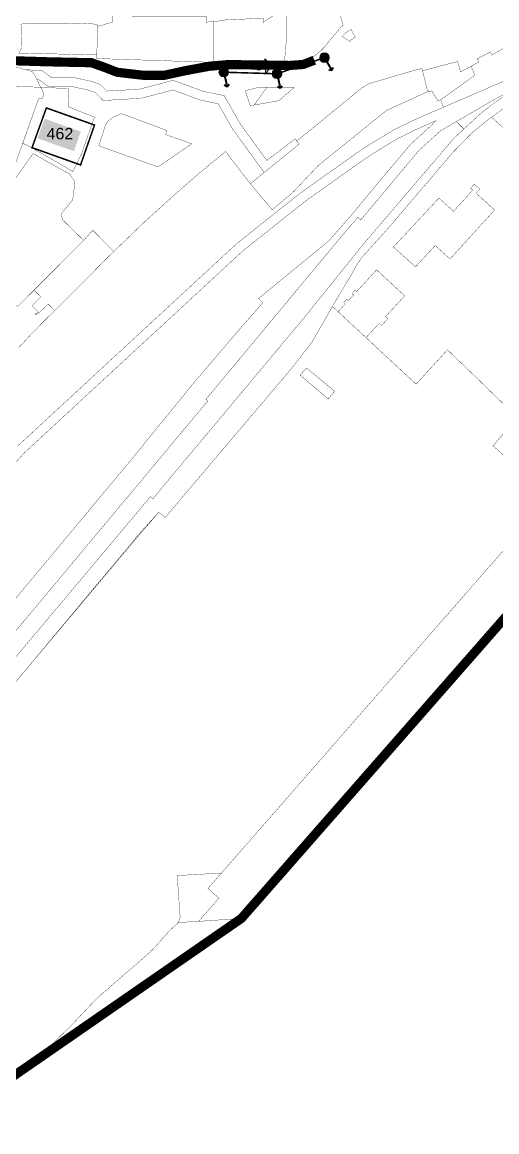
# Model space of a CAD drawing. Header units: millimetres. Extents: x 21689 to 31331, y 37531 to 43751.
# Drawn here: x 24607 to 24917, y 39211 to 39935 of the extents above; entities that cross this region are included whole.
import ezdxf

# ---------------------------------------------------------------- set-up
doc = ezdxf.new("R2010")
doc.units = ezdxf.units.MM
for name, pattern in [('DASHEDX2', [1.5, 1, -0.5]), ('g5_084', [0.4, 0.2, -0.2]), ('МЕЖА', [4, 1, -1, 1, -1])]:
    doc.linetypes.add(name, pattern=pattern)
for name, color, linetype, lineweight in [('0 . 11 - границы ДМ проект', 10, 'МЕЖА', 0), ('0.15 - Видовые раскрытия', 22, 'Continuous', 9), ('00 номер ОКН', 7, 'Continuous', 15), ('00 Разраб границы', 5, 'g5_084', 50), ('CONTUR', 150, 'Continuous', 9)]:
    doc.layers.add(name, color=color, linetype=linetype, lineweight=lineweight)
doc.layers.add('00 Дороги', color=252, linetype='Continuous', lineweight=9, transparency=0.2)
doc.layers.add('00 ОКН', color=1, linetype='Continuous', lineweight=9, transparency=0.4)
doc.styles.get("Standard").update_dxf_attribs({"font": 'arial.ttf'})
doc.linetypes.add('474_2', pattern='A,1,-0.5,[222,geobl2.shx,S=0.1,R=0,X=0,Y=0],-0.5,3', length=5)

# ---------------------------------------------------------------- blocks, each defined once
blk = doc.blocks.new('участки все')
at = {"layer": 'CONTUR', "const_width": 0.2}
for points in [[(2039.66, 2005.57), (2027.52, 2016.34), (2043.33, 2034.88)], [(2052.41, 2249.72), (2024.15, 2229.19), (2013.83, 2220.8), (2001.25, 2207.9), (1959.95, 2159.39), (1956.36, 2155.34), (1942.25, 2139.84), (1938.05, 2133.74), (1935.2, 2128.27), (1924.56, 2110.63), (1909.27, 2083.94), (1896.18, 2067.09), (1813.55, 1969.62), (1809.32, 1972.98), (1797.39, 1959.86), (1712.53, 1858.16)], [(1698.75, 1858.01), (1803.91, 1983.14), (1805.47, 1981.84), (1903.82, 2099.51), (1943.91, 2149.23), (2001.9, 2217.05), (2020.19, 2233.97), (2029.42, 2240.93), (2040.84, 2249.15)], [(2030.26, 2243.57), (1997.56, 2224.54), (1993.25, 2222.02), (1979.34, 2209.45), (1941.21, 2163.87), (1939.25, 2165.58), (1924.75, 2148.49), (1840.07, 2046.65), (1841.3, 2045.61), (1575.13, 1726.82)], [(1705.46, 1904.25), (1789.68, 2005.27), (1833.49, 2059.03), (1863.3, 2093.88), (1877.22, 2109.78), (1874.44, 2112.54), (1920.33, 2150.19), (1935.16, 2167.1), (1952.71, 2188.34), (1973.77, 2213.27), (1987.76, 2226.04), (1990.32, 2228.63), (1977.42, 2222.93), (1965.36, 2217.02), (1950.08, 2207.75), (1941.97, 2202.35), (1905.45, 2176.43), (1864.32, 2143.74), (1721.55, 2011.78), (1713.34, 2002.73)], [(1717.11, 2016.12), (1860.26, 2148.44), (1901.72, 2181.39), (1938.46, 2207.46), (1946.7, 2212.95), (1962.34, 2222.43), (1974.96, 2228.62), (1987.29, 2234.08), (1995.16, 2237.43), (2041.41, 2257.35)], [(2041.41, 2257.35), (1995.16, 2237.43), (1993.33, 2242.31), (2015.65, 2258.28), (2013.29, 2264.23), (2018.3, 2266.98), (2017.25, 2269.03), (2025.67, 2273.52), (2026.8, 2271.52), (2044.23, 2281.65)], [(2043.41, 2034.98), (1997.8, 2079.09), (1977.31, 2056.62), (1944.6, 2087), (1953.29, 2096.38), (1954.79, 2094.93), (1958.81, 2099.32), (1957.26, 2100.67), (1969.84, 2114.27), (1951.51, 2131.26), (1938.5, 2117.07), (1937.45, 2118.02), (1935.42, 2115.8), (1936.47, 2114.85), (1933.05, 2111.13), (1932.03, 2112.06), (1929.99, 2109.82), (1930.99, 2108.89), (1926.44, 2103.91), (1922.7, 2107.39), (1924.56, 2110.63), (1935.2, 2128.27), (1938.05, 2133.74), (1942.25, 2139.84), (1956.36, 2155.34), (1959.95, 2159.39), (2001.25, 2207.9), (2013.83, 2220.8), (2024.15, 2229.19), (2026.57, 2230.95), (2044.51, 2214.69)], [(1717.92, 2080.53), (1726.71, 2090), (1735.35, 2098.7), (1747.46, 2110.65), (1759.76, 2122.94), (1772.58, 2136), (1781.96, 2145.2), (1800.99, 2163.45), (1818.32, 2179.13), (1835.68, 2194.33), (1852.94, 2208.48), (1869.08, 2187.53), (1883.3, 2170.51), (1894.74, 2180.04), (1897.5, 2182.52), (1913.61, 2199.52), (1958.03, 2235.36), (1985.4, 2247.86), (1985.85, 2247.39), (1987.46, 2248.13), (1991.58, 2241.56), (1993.33, 2242.31), (1995.16, 2237.43), (1987.29, 2234.08), (1974.96, 2228.62), (1962.34, 2222.43), (1946.7, 2212.95), (1938.46, 2207.46), (1901.72, 2181.39), (1860.26, 2148.44), (1717.11, 2016.12)], [(1713.34, 2002.73), (1721.55, 2011.78), (1864.32, 2143.74), (1905.45, 2176.43), (1941.97, 2202.35), (1950.08, 2207.75), (1965.36, 2217.02), (1977.42, 2222.93), (1990.32, 2228.63), (1987.76, 2226.04), (1973.77, 2213.27), (1952.71, 2188.34), (1935.16, 2167.1), (1920.33, 2150.19), (1874.44, 2112.54), (1877.22, 2109.78), (1863.3, 2093.88), (1833.49, 2059.03), (1789.68, 2005.27), (1705.46, 1904.25)], [(2043.33, 2034.88), (2027.52, 2016.34), (2039.66, 2005.57)], [(2052.15, 1968.4), (1850.24, 1737.39), (1821.36, 1735.78), (1823.27, 1708.57), (1822.1, 1705.1), (1815.69, 1699.07), (1810.27, 1692.79), (1804.96, 1687.08), (1796.04, 1679.06), (1784, 1668.75), (1781, 1666.11), (1775.01, 1660.82), (1768.89, 1655.53), (1763.42, 1649.85), (1752.92, 1638.59), (1747.96, 1633.75), (1739.38, 1625.35), (1733.01, 1619.79), (1725.93, 1615.2), (1715.25, 1609.03)], [(1575.14, 1726.82), (1841.3, 2045.61), (1841.04, 2045.84), (1840.07, 2046.65), (1924.76, 2148.49), (1939.25, 2165.58), (1941.21, 2163.87), (1979.34, 2209.45), (1993.25, 2222.02), (2003.61, 2228.06), (2008.51, 2223.17), (2005.65, 2220.51), (2001.9, 2217.05), (1943.91, 2149.23), (1903.82, 2099.51), (1807.37, 1984.11), (1805.47, 1981.84), (1803.91, 1983.14), (1698.75, 1858.01)], [(1719.91, 1866.97), (1722.28, 1869.83), (1797.84, 1959.67), (1797.84, 1959.67), (1809.32, 1972.98), (1813.55, 1969.62), (1896.18, 2067.09), (1909.28, 2083.94), (1922.7, 2107.39), (1927.02, 2103.37), (1944.6, 2087), (1977.32, 2056.61), (1997.8, 2079.09), (2043.41, 2034.98)]]:
    blk.add_lwpolyline(points, dxfattribs=at)
for points in [[(1891.4, 2266.4), (1892.19, 2277.93), (1892.64, 2279.38), (1892.77, 2291.03), (1892.84, 2303.11), (1893.17, 2303.34), (1893.76, 2304.03), (1925.68, 2303.75), (1929.7, 2291.12), (1928.18, 2289.69), (1922.53, 2282.95), (1917.49, 2276.75), (1915.87, 2275.09), (1913.49, 2272.96), (1911.24, 2271.15), (1907.74, 2269.24), (1901.45, 2267.35), (1894.87, 2266.5), (1891.4, 2266.4)], [(1779.36, 2297.07), (1826.32, 2296.81), (1840.3, 2296.89), (1840.3, 2292.98), (1845.26, 2293.4), (1845.32, 2283.71), (1845.32, 2266.74), (1768.85, 2269.24), (1769.33, 2290.5), (1770.41, 2290.45), (1779.23, 2293.05), (1779.36, 2297.07)], [(1845.26, 2293.4), (1851.61, 2294.13), (1853.04, 2294.52), (1877.46, 2295.52), (1877.44, 2292.75), (1892.84, 2303.11), (1892.77, 2291.03), (1892.64, 2279.38), (1892.19, 2277.93), (1891.4, 2266.4), (1845.32, 2266.74), (1845.32, 2283.71), (1845.26, 2293.4)], [(1717.95, 2272.81), (1718.14, 2273.14), (1719.83, 2276.16), (1719.36, 2291.7), (1723.28, 2292.14), (1743.21, 2292.1), (1749.88, 2292.15), (1756.11, 2292.38), (1759.93, 2292.15), (1766.31, 2291.84), (1769.34, 2291.12), (1768.89, 2271.58), (1717.95, 2272.81)], [(1934.79, 2288.28), (1931.87, 2286.54), (1929.11, 2283.68), (1934.14, 2280.32), (1934.71, 2281.35), (1937.65, 2283.06), (1934.79, 2288.28)], [(2026.57, 2230.95), (2052.41, 2249.72), (2053.35, 2250.26), (2087.07, 2270.19), (2098.01, 2255.76), (2090.78, 2248.52), (2095.52, 2244.37), (2080.01, 2232.43), (2075.76, 2229.22), (2072.69, 2227.16), (2054.3, 2210.69), (2051.58, 2208.17), (2044.51, 2214.69), (2026.57, 2230.95)], [(1658.76, 2265.35), (1671.98, 2265.28), (1709.01, 2264.47), (1715.57, 2263.83), (1726.8, 2260.63), (1728.16, 2258.74), (1732.2, 2250.52), (1648.25, 2252.84), (1647.77, 2253.09), (1649.37, 2257.68), (1658.34, 2264.65), (1658.76, 2265.35)], [(1722.16, 2261.95), (1733.17, 2261.37), (1739.32, 2256.73), (1754.57, 2256.7), (1765.41, 2254.31), (1770.89, 2252.42), (1775.3, 2247.98), (1796.76, 2249.22), (1818.81, 2255), (1838.36, 2247.82), (1851.99, 2245.06), (1862.6, 2226.4), (1879.87, 2202.66), (1898.28, 2216.78), (1899.43, 2215.36), (1901, 2213.41), (1878.12, 2194.86), (1857.55, 2223.14), (1848.13, 2239.73), (1836.72, 2242.04), (1818.51, 2248.72), (1797.7, 2243.26), (1772.95, 2241.82), (1767.61, 2247.2), (1763.78, 2248.52), (1753.92, 2250.7), (1737.71, 2250.68), (1731.06, 2255.47), (1729.73, 2255.54), (1728.16, 2258.74), (1726.8, 2260.63), (1722.16, 2261.95)], [(1883.3, 2170.51), (1869.08, 2187.53), (1901, 2213.41), (1899.43, 2215.36), (1942, 2250.11), (1946.38, 2252.78), (1976.83, 2261.71), (1981.1, 2262.67), (1981.5, 2261.27), (1984.63, 2248.68), (1985.4, 2247.86), (1958.03, 2235.36), (1913.61, 2199.52), (1897.5, 2182.52), (1894.74, 2180.04), (1883.3, 2170.51)], [(1981.5, 2261.27), (1984.63, 2248.68), (1985.85, 2247.39), (1987.46, 2248.13), (1991.58, 2241.56), (1993.33, 2242.31), (2015.65, 2258.28), (2013.34, 2264.12), (2013.29, 2264.23), (2006.27, 2260.52), (2004.48, 2267.34), (1982.28, 2261.48), (1981.5, 2261.27)], [(1647.77, 2253.09), (1648.25, 2252.84), (1732.2, 2250.52), (1733.87, 2247.13), (1734.15, 2245.29), (1733.17, 2243.23), (1730.91, 2243.12), (1715.38, 2199.6), (1714.35, 2197.82), (1713.05, 2196.08), (1711.35, 2194.63), (1709.3, 2193.77), (1707.06, 2193.8), (1641.89, 2225.51), (1638.23, 2228.24), (1638.06, 2232.47), (1639.78, 2237.56), (1640.06, 2238.39), (1642.26, 2237.44), (1644.36, 2243.39), (1647.77, 2253.09)], [(1730.91, 2243.12), (1733.17, 2243.23), (1734.15, 2245.29), (1733.87, 2247.13), (1732.2, 2250.52), (1750.66, 2249.52), (1750.09, 2237.88), (1767.27, 2230.93), (1759.03, 2207.33), (1753.09, 2195.31), (1750.63, 2197.07), (1726.13, 2211.12), (1720.52, 2213.89), (1730.91, 2243.12)], [(1865.87, 2248.22), (1874.45, 2250.51), (1879.95, 2250.49), (1871.6, 2238.9), (1869, 2238.45), (1865.87, 2248.22)], [(1871.6, 2238.9), (1879.95, 2250.49), (1891.41, 2250.41), (1897.77, 2250.4), (1887.68, 2241.69), (1871.6, 2238.9)], [(2020.18, 2233.97), (2008.51, 2223.17), (2003.61, 2228.06), (2030.26, 2243.57), (2040.84, 2249.15), (2029.42, 2240.93), (2020.18, 2233.97)], [(1780, 2231.11), (1785.03, 2233.27), (1814.59, 2222.28), (1813.77, 2219.63), (1830.81, 2213.55), (1808.84, 2198.44), (1770.19, 2212.28), (1773.38, 2222.12), (1774.5, 2225.69), (1776.09, 2228.33), (1780, 2231.11)], [(1727.24, 2207.18), (1751.27, 2193.65), (1754.55, 2188.7), (1753.16, 2177.1), (1745.63, 2167.77), (1746.55, 2163.9), (1760.28, 2150.5), (1717.42, 2107.49), (1692.77, 2116.44), (1685.85, 2132.68), (1682.57, 2138.4), (1683.27, 2139.39), (1696.3, 2173.64), (1698.28, 2173.06), (1699.75, 2183.1), (1708.3, 2182.49), (1714, 2188.38), (1727.24, 2207.18)], [(1992.23, 2178.11), (2001.73, 2169.49), (2014.3, 2183.29), (2012.9, 2184.56), (2015.14, 2187.1), (2018.93, 2184.23), (2018.72, 2183.53), (2016.53, 2181.29), (2028.55, 2170.34), (1999.49, 2138.34), (1989.79, 2147.13), (1976.87, 2133.22), (1962.51, 2146.18), (1992.23, 2178.11)], [(1992.23, 2178.11), (2001.73, 2169.49), (2014.3, 2183.29), (2012.9, 2184.56), (2015.14, 2187.1), (2018.93, 2184.23), (2018.72, 2183.53), (2016.53, 2181.29), (2028.55, 2170.34), (1999.49, 2138.34), (1989.79, 2147.13), (1976.87, 2133.22), (1962.51, 2146.18), (1992.23, 2178.11)], [(1727.85, 2117.95), (1760.28, 2150.5), (1766.2, 2157.12), (1779.99, 2143.27), (1772.58, 2136), (1759.76, 2122.94), (1747.46, 2110.65), (1741.45, 2104.72), (1737.17, 2108.88), (1731.3, 2103.27), (1728.79, 2101.88), (1728.51, 2102.37), (1730.88, 2103.62), (1726.62, 2107.86), (1732.32, 2113.61), (1727.85, 2117.95)], [(1937.45, 2118.02), (1938.5, 2117.07), (1951.51, 2131.26), (1969.84, 2114.27), (1957.26, 2100.67), (1958.81, 2099.32), (1954.79, 2094.93), (1953.29, 2096.38), (1944.6, 2087), (1926.44, 2103.91), (1930.99, 2108.89), (1929.99, 2109.82), (1932.03, 2112.06), (1933.05, 2111.13), (1936.47, 2114.85), (1935.42, 2115.8), (1937.45, 2118.02)], [(1905.76, 2067.25), (1924.13, 2051.96), (1919.97, 2046.9), (1901.58, 2062.58), (1905.76, 2067.25)], [(1905.76, 2067.24), (1924.12, 2051.96), (1919.97, 2046.91), (1901.59, 2062.58), (1905.76, 2067.24)], [(2052.15, 1968.4), (2055.86, 1965.07), (2056.76, 1965.99), (2075.1, 1949.64), (2022.49, 1890.06), (1982.25, 1844.48), (1926.63, 1781.44), (1879.75, 1728.53), (1865.26, 1711.96), (1866.82, 1711.2), (1863.56, 1707.79), (1835.29, 1705.86), (1848.61, 1721.01), (1841.43, 1727.32), (1850.24, 1737.39), (2052.15, 1968.4)], [(1821.36, 1735.78), (1850.24, 1737.39), (1841.43, 1727.32), (1848.61, 1721.01), (1835.29, 1705.86), (1822.1, 1705.1), (1823.27, 1708.57), (1821.36, 1735.78)]]:
    blk.add_lwpolyline(points, close=True, dxfattribs=at)
blk = doc.blocks.new('трасса вид раскр')
at = {"layer": '0.15 - Видовые раскрытия', "transparency": 33554687}
h = blk.add_hatch(color=256, dxfattribs=at)
h.dxf.hatch_style = 1
h.paths.add_polyline_path([(-2.77, -1.43, 1), (2.77, 1.43, 1)])
at = {"layer": '0.15 - Видовые раскрытия', "lineweight": 40}
for p, q in [((1.42, -2.78), (4.42, -8.62)), ((4.42, -8.62), (5.3, -6.7)), ((4.42, -8.62), (2.35, -8.22))]:
    blk.add_line(p, q, dxfattribs=at)
at = {"layer": '0.15 - Видовые раскрытия'}
blk.add_circle((0, 0), 3.12, dxfattribs=at)

msp = doc.modelspace()

# ---------------------------------------------------------------- hatches: boundary and pattern name
at = {"layer": '0.15 - Видовые раскрытия', "transparency": 33554687}
h = msp.add_hatch(color=256, dxfattribs=at)
h.dxf.hatch_style = 1
h.paths.add_polyline_path([(24765.69, 39901.55), (24769.7, 39906.81), (24765.4, 39911.44)])
h.paths.add_polyline_path([(24758.94, 39906.5, 1), (24763.84, 39906.64, 1)])
h.paths.add_polyline_path([(24753.82, 39906.36, 1), (24757.19, 39906.45, 1)])
h.paths.add_polyline_path([(24750.25, 39906.25, 1), (24752.2, 39906.31, 1)])
at = {"layer": '00 ОКН'}
h = msp.add_hatch(color=256, dxfattribs=at)
h.dxf.hatch_style = 1
h.paths.add_polyline_path([(24621.56, 39872.32), (24616.92, 39859.49), (24640.73, 39851.08), (24645.13, 39863.94)])

# ---------------------------------------------------------------- linework, layer by layer
at = {"layer": '0 . 11 - границы ДМ проект', "color": 7, "linetype": 'DASHEDX2', "lineweight": 100, "ltscale": 9, "transparency": 33554687, "const_width": 6, "flags": 128}
msp.add_lwpolyline([(22946.73, 37638.63), (22902.58, 38352.1), (23040.31, 38403.75), (23117.29, 38401.21), (23331.14, 38342.16), (23767.92, 38429.68), (23839.74, 38479.18), (23935.86, 38610.42), (23988.4, 38646.95), (24015.49, 38690.25), (24098.85, 38777.82), (24145.03, 38828.88), (24135.93, 38857.75), (24309.79, 39159.02), (24384.58, 39142.81), (24479.69, 39275.04), (24546.54, 39209.37), (24750.01, 39350.13), (25003.88, 39639.8), (25413.16, 40107.12), (25363.28, 40286.2), (24989.23, 40491.14), (25395.28, 40838.84), (25660.56, 41058.12), (25845.24, 41208.92), (25792.92, 41266.23), (25888.27, 41383.12), (26058.63, 41521.65), (26092.2, 41658.69), (26130.83, 41752.53), (26159.07, 41742.27), (26300.9, 42104.41), (26325.34, 42112.11), (26524.48, 42049.12), (26659.52, 41994.11), (26661.3, 41997.38), (26646.24, 42050.67), (26706.46, 42026.98), (26859.65, 41970.83), (27006.59, 41919.76), (27172.98, 41911.41), (27384.06, 41951.12), (27369.53, 42033.59), (27673.24, 42086.3), (27976.36, 41979.69), (28033.35, 41963.23), (28102.86, 41962.56), (28159.54, 41928.27), (28328.6, 41835.14), (28499.53, 41807.33), (28720.17, 41761.45), (29052.46, 41622.84), (29045.52, 41606.09), (29058.02, 41600.92), (29065.19, 41619.05), (29089.18, 41611.33), (29476.61, 41567.37), (29694.11, 41552.14), (29707.83, 41609), (29818.28, 41584.5), (29941.9, 41545.71), (30079.67, 41531.57), (30099.06, 41598.9), (30133.54, 41631.15), (30187.93, 41657.25), (30321.66, 41749.67), (30401.38, 41749.67), (30509.19, 41676.74), (30617.63, 41749.67), (30608.36, 41787.7), (30599.77, 41907.5), (30613.25, 41930.65), (30611.36, 41954.39), (30596.2, 41953.51), (30593.67, 42010.25), (30597.05, 42063.37), (30605.38, 42235.81), (30665.45, 42236.17), (30657.33, 42284.13), (30610.32, 42363.4), (30625.51, 42373.52), (30633.15, 42373.02), (30649.52, 42377.68), (30654.81, 42423.45), (30716.03, 42430.23), (30760.54, 42567.65), (30765.8, 42586.36), (30791.95, 42710.49), (30846.37, 42699.4), (30866.74, 42759.78), (30939.13, 42753.23), (31030.96, 42735.49), (31057.16, 42750.28), (31131.35, 42919.39), (31178.71, 43049.99), (31223.9, 43155.77), (31261.16, 43239.22), (31200.23, 43266.25), (31159.04, 43264.62), (31092.9, 43324.59), (31030.84, 43397.77), (30974.06, 43434.01), (30837.68, 43448.49), (30812.71, 43443.57), (30797.57, 43373.26), (30670.04, 43084.43), (30627.79, 42979.09), (30572.79, 42815.93), (30581.39, 42739.2), (30580.07, 42670.05), (30572.53, 42633.02), (30553.34, 42565.66), (30547.4, 42556.65), (30525.72, 42505.25), (30514.51, 42510.11), (30479.51, 42425.86), (30461.95, 42345.38), (30464.75, 42236.14), (30403.52, 42231.72), (30362, 42222.3), (30262.37, 42221.19), (30097.98, 42200.41), (30088.95, 42269.89), (30058.49, 42273.9), (30000.91, 42267.83), (30008.93, 42181.88), (29926.02, 42170.86), (29838.04, 42159.36), (29837.12, 42151.42), (29801.62, 42150.52), (29804.08, 42118.48), (29746.29, 42112.77), (29727.01, 42117.61), (29726.77, 42121.26), (29669.99, 42116.48), (29667.12, 42186.75), (29663.62, 42276.82), (29664.83, 42334.2), (29729.67, 42336.19), (29743.29, 42425.8), (29681.45, 42426.64), (29599.85, 42422.04), (29585.29, 42460.05), (29593.55, 42547.9), (29586.23, 42640.93), (29612.42, 42670.26), (29566.57, 42703.24), (29536.55, 42712.38), (29485.13, 42721.11), (29445.22, 42718.94), (29271.87, 42704.28), (29252.91, 42692.41), (29197.95, 42673.04), (29178.85, 42668.77), (29146.59, 42665.68), (29091.04, 42663.1), (29090.12, 42694.39), (29093.43, 42735.41), (29109.46, 42731.74), (29114.94, 42754.25), (29105.61, 42762.57), (29115.3, 42813.46), (29163.59, 42900), (29195.32, 42957.41), (29200.53, 43020.6), (29169.03, 43102.91), (29094.39, 43130.16), (29034.07, 43130.54), (28931.05, 43118.37), (28819.4, 43060.11), (28798.63, 43021.64), (28799.74, 42985.88), (28707.96, 42909.03), (28686.59, 42891.68), (28665.24, 42871.73), (28655.12, 42859.97), (28647.85, 42848.5), (28636.35, 42823.08), (28630.36, 42817.18), (28632.11, 42786.97), (28651.56, 42783.79), (28691.78, 42770.28), (28688.63, 42759.99), (28685.9, 42758.4), (28674.4, 42734.05), (28670.96, 42721.95), (28465.92, 42806.49), (28422.23, 42822.02), (28375.9, 42835.07), (28353.71, 42839.03), (28334.9, 42842.59), (28324.45, 42844.67), (28310.37, 42860.64), (28285.15, 42868.53), (28273.81, 42871.97), (28249.69, 42869.4), (28186.52, 42849.62), (28159.73, 42849.83), (28118.75, 42863.99), (28094.8, 42888.25), (28084.71, 42900.92), (28068.74, 42924.62), (28025.62, 42901.74), (28004.08, 42892.7), (27951.92, 42913.21), (27851.65, 42849.79), (27793.9, 42819.52), (27766.59, 42881.7), (27711.88, 42969.56), (27682.2, 43019.56), (27636.09, 43064.5), (27679.04, 43117.9), (27700.16, 43145.1), (27730.28, 43232.44), (27705.35, 43256.96), (27691.79, 43306.56), (27688.55, 43316.07), (27675.1, 43337.74), (27671.02, 43346.91), (27667.81, 43356.54), (27665.87, 43367.34), (27665.76, 43376.05), (27664.78, 43381.05), (27419.59, 43272.56), (27422.82, 43266.23), (27362.67, 43207.3), (27358.27, 43197.8), (27315.11, 43177.13), (27276.85, 43176.61), (27257.44, 43175.75), (27253.84, 43180.5), (27248.88, 43187.03), (27238.09, 43198.06), (27218.29, 43206.98), (27213.36, 43207.6), (27202.43, 43208.96), (27239.74, 43225.54), (27236.35, 43231.88), (27229.04, 43245.51), (27224.79, 43253.43), (27207.06, 43286.52), (27191.9, 43314.8), (27189.96, 43318.43), (27109.82, 43276.33), (27075.56, 43340.35), (27088.29, 43348.01), (27054.82, 43405.39), (27040.02, 43396.59), (27025.14, 43422.1), (27004.05, 43461.84), (26932.79, 43645.55), (26914.14, 43691.8), (26899.52, 43700.46), (26872.13, 43716.99), (26742.39, 43504.78), (26736.34, 43496.67), (26723.68, 43483.84), (26681.05, 43469.92), (26667.11, 43474.54), (26618.22, 43488.58), (26621.71, 43502.66), (26587.49, 43510.32), (26573.52, 43508.91), (26527.9, 43493.77), (26492.74, 43503.26), (26478.24, 43499.38), (26452.07, 43505.41), (26442.19, 43502.58), (26426.7, 43506.38), (26416.4, 43498.79), (26374.87, 43508.45), (26369.59, 43485.73), (26357.38, 43433.16), (26343.06, 43372.1), (26343.68, 43335.85), (26278.09, 43335.37), (26275.1, 43319.34), (26179.58, 43336.15), (26136.07, 43350.43), (26129.55, 43332.91), (26114.21, 43338.65), (26048.36, 43335.77), (26042.27, 43335.96), (26041.86, 43305.06), (26039.99, 43285.4), (25993.77, 43297.06), (25935.55, 43314.57), (25864.49, 43314.71), (25836.1, 43306.44), (25791.06, 43309.44), (25778.1, 43340.97), (25720.4, 43383.9), (25692.71, 43506.7), (25567.19, 43536.12), (25552.49, 43470.45), (25520.72, 43350.23), (25464.42, 43088.88), (25450.38, 42940.35), (25403.2, 42900.12), (25517.17, 42564.61), (25324.39, 42333.51), (25231.57, 42248.42), (25084.91, 42241.32), (25004.68, 42115.84), (25034.08, 42028.82), (25232.98, 41677.08), (25331.24, 41588.66), (25222.08, 41431.42), (24497, 41147.16), (24469.6, 41188.24), (24382.78, 41181.73), (24281.81, 41064.62), (24269, 41033.06), (24267.52, 40970.79), (24345.86, 40986.54), (24396.82, 40849.9), (24260.73, 40587.7), (24122.54, 40455.83), (24175.55, 40365.15), (24087.33, 40202.95), (23882.35, 40127.13), (23799.32, 39897.89), (23757.23, 39543.04), (23644.49, 39442.48), (23258.99, 39279.22), (23188.93, 39177.24), (23155.23, 38943.77), (22794.42, 38626.82), (22640.55, 38070.59), (22681.18, 37890.91), (22868.64, 37599.25), (22946.73, 37638.63)], close=True, dxfattribs=at)
at = {"layer": '0.15 - Видовые раскрытия'}
for p, q in [((24765.69, 39901.55), (24765.4, 39911.44)), ((24769.7, 39906.81), (24765.4, 39911.44)), ((24769.7, 39906.81), (24765.69, 39901.55))]:
    msp.add_line(p, q, dxfattribs=at)
at = {"layer": '0.15 - Видовые раскрытия', "linetype": '474_2', "const_width": 1}
msp.add_lwpolyline([(24738.51, 39902.67), (24773.27, 39901.63), (24804.25, 39912.16)], dxfattribs=at)
msp.add_lwpolyline([(24738.51, 39902.67), (24773.27, 39901.63), (24804.25, 39912.16)], dxfattribs=at)
at = {"layer": '0.15 - Видовые раскрытия'}
for centre, radius in [((24751.22, 39906.28), 0.978), ((24755.5, 39906.4), 1.69), ((24761.39, 39906.57), 2.45)]:
    msp.add_circle(centre, radius, dxfattribs=at)
at = {"layer": '00 Дороги', "lineweight": 9, "const_width": 6}
msp.add_lwpolyline([(24513.74, 39930.96), (24525.28, 39922.6), (24538.65, 39915.05), (24543.52, 39912.66), (24548.87, 39911.73), (24624.14, 39909.45), (24652.05, 39908.87), (24660.56, 39905.88), (24668.91, 39902.63), (24686.43, 39900.6), (24699.47, 39900.6), (24713.22, 39903.62), (24728.91, 39906.54), (24741.46, 39907.65), (24781.64, 39907.08), (24790.46, 39907.73), (24797.61, 39910.51)], dxfattribs=at)
at = {"layer": '00 Разраб границы', "ltscale": 5, "const_width": 1}
msp.add_lwpolyline([(24613.32, 39853.4), (24645.01, 39842.13), (24654.12, 39868.17), (24622.7, 39879.35), (24613.32, 39853.4)], dxfattribs=at)
msp.add_lwpolyline([(24613.32, 39853.4), (24645.01, 39842.13), (24654.12, 39868.17), (24622.7, 39879.35), (24613.32, 39853.4)], dxfattribs=at)

# ---------------------------------------------------------------- block references
at = {"layer": '0.15 - Видовые раскрытия'}
for p, rotation in [((24804.25, 39912.16), 3.305063534078193), ((24804.25, 39912.16), 3.305063534078193), ((24738.51, 39902.67), 345.4195386129878), ((24738.51, 39902.67), 345.4195386129878), ((24773.27, 39901.63), 345.4195386129878), ((24773.27, 39901.63), 345.4195386129878)]:
    msp.add_blockref('трасса вид раскр', p, dxfattribs=dict(at, rotation=rotation))
at = {"layer": 'CONTUR'}
msp.add_blockref('участки все', (22886.75, 37642.36), dxfattribs=at)

# ---------------------------------------------------------------- texts
at = {"layer": '00 номер ОКН', "color": 4, "insert": (24622.79, 39866.33), "char_height": 7.5, "attachment_point": 1}
msp.add_mtext_dynamic_manual_height_columns('{\\C7;462}', width=10, gutter_width=12.5, heights=[0], dxfattribs=at)

doc.saveas('drawing.dxf')
